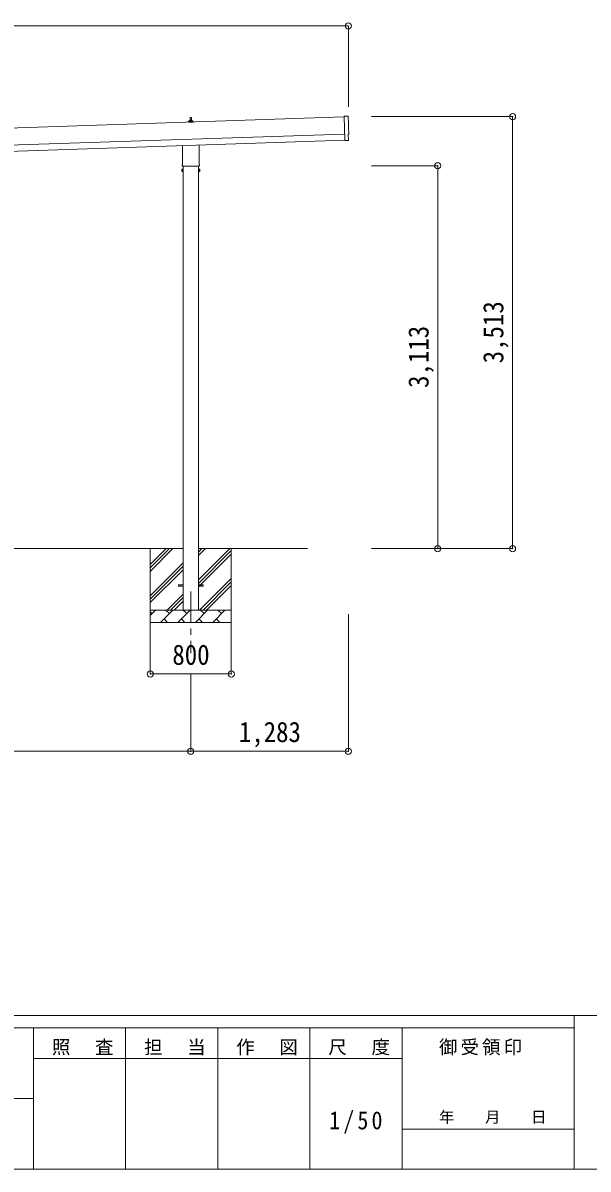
# Model space of a CAD drawing. Units: millimetres at full size, sheet at 1:50; some dimension numbers follow another scale. Extents: x -14053 to 14053, y -9700 to 9700.
# Drawn here: x 4416 to 9016, y -9700 to -379 of the extents above; entities that cross this region are included whole.
import ezdxf
from ezdxf.enums import TextEntityAlignment as Align

# ---------------------------------------------------------------- set-up
doc = ezdxf.new("R2010")
doc.units = ezdxf.units.MM
doc.header["$LTSCALE"] = 50
doc.header["$PDMODE"] = 32
doc.header["$PDSIZE"] = 50
doc.linetypes.add('CHAIN1', pattern=[8, 5, -1, 1, -1])
for name, color, linetype, lineweight in [('0-0_0', 7, 'Continuous', 9), ('0-1_Defpoints', 4, 'Continuous', 9), ('0-6_PARTS1', 6, 'Continuous', 9), ('F-0', 7, 'Continuous', 9)]:
    doc.layers.add(name, color=color, linetype=linetype, lineweight=lineweight)
doc.styles.add('ＭＳ ゴシック', font='')
doc.styles.get('ＭＳ ゴシック').set_extended_font_data('MS Gothic')

msp = doc.modelspace()

# ---------------------------------------------------------------- linework, layer by layer
at = {"layer": '0-0_0'}
for p, q in [((5719.54, -4653.84), (2444.54, -4653.84)), ((5452.04, -4653.84), (5452.04, -5253.84)), ((5452.04, -4838.89), (5637.09, -4653.84)), ((5452.04, -4810.61), (5608.8, -4653.84)), ((5452.04, -4782.33), (5580.52, -4653.84)), ((6732.91, -4653.84), (5844.54, -4653.84)), ((5844.54, -4908.94), (6099.63, -4653.84)), ((5844.54, -4710.95), (5901.64, -4653.84)), ((5844.54, -4682.67), (5873.36, -4653.84)), ((6112.04, -4653.84), (6112.04, -5253.84)), ((5844.54, -4937.23), (6112.04, -4669.73)), ((5844.54, -4965.51), (6112.04, -4698.01)), ((5452.04, -5036.88), (5719.54, -4769.38)), ((5452.04, -5065.17), (5719.54, -4797.67)), ((5452.04, -5093.45), (5719.54, -4825.95)), ((5854.19, -5153.84), (6112.04, -4896)), ((5882.48, -5153.84), (6112.04, -4924.29)), ((5589.63, -5153.84), (5719.54, -5023.94)), ((5910.76, -5153.84), (6112.04, -4952.57)), ((5617.92, -5153.84), (5719.54, -5052.23)), ((5646.2, -5153.84), (5719.54, -5080.51)), ((5452.04, -5153.84), (6112.04, -5153.84)), ((5452.04, -5196.74), (5494.93, -5153.84)), ((5466.38, -5182.4), (5452.04, -5168.06)), ((5536.35, -5253.84), (5636.35, -5153.84)), ((5607.8, -5182.4), (5579.24, -5153.84)), ((5677.77, -5253.84), (5777.77, -5153.84)), ((5749.22, -5182.4), (5720.66, -5153.84)), ((5819.19, -5253.84), (5919.19, -5153.84)), ((5890.64, -5182.4), (5862.09, -5153.84)), ((5960.61, -5253.84), (6060.61, -5153.84)), ((6032.06, -5182.4), (6003.51, -5153.84)), ((6108.75, -5153.84), (6112.04, -5150.56)), ((6112.04, -5253.84), (5452.04, -5253.84)), ((5564.9, -5225.29), (5593.46, -5253.84)), ((5706.32, -5225.29), (5734.88, -5253.84)), ((5847.75, -5225.29), (5876.3, -5253.84)), ((5989.17, -5225.29), (6017.72, -5253.84))]:
    msp.add_line(p, q, dxfattribs=at)
at = {"layer": '0-1_Defpoints'}
for p, q in [((7029.4, -1142.23), (1136.39, -1338.66)), ((5763.79, -1186.75), (5763.79, -1179.04)), ((5800.29, -1186.75), (5763.79, -1186.75)), ((5764.17, -1178.25), (5799.9, -1178.25)), ((5764.55, -1178.06), (5771.27, -1176.43)), ((5771.65, -1176.25), (5792.42, -1176.25)), ((5772.04, -1175.46), (5772.04, -1171.25)), ((5773.04, -1171.25), (5791.04, -1171.25)), ((5776.04, -1171.25), (5776.76, -1147.72)), ((5777.76, -1146.75), (5786.31, -1146.75)), ((5787.31, -1147.72), (5788.04, -1171.25)), ((5792.04, -1175.46), (5792.04, -1171.25)), ((5799.52, -1178.06), (5792.8, -1176.43)), ((5800.29, -1186.75), (5800.29, -1179.04)), ((1141.05, -1478.59), (7034.06, -1282.15)), ((1142.72, -1528.56), (7035.73, -1332.12)), ((5713.74, -1530.74), (5713.74, -1376.19)), ((5850.34, -1371.64), (5850.34, -1530.74)), ((7035.82, -1334.89), (7035.86, -1335.89)), ((7055.48, -1335.24), (7062.38, -1334.64)), ((5708.04, -1569.01), (5708.79, -1567.7)), ((5708.04, -1569.01), (5708.04, -1586.01)), ((5715.04, -1572.6), (5708.79, -1572.6)), ((5715.04, -1582.42), (5708.79, -1582.42)), ((5712.04, -1539.51), (5712.04, -1534.01)), ((5849.97, -1543.01), (5714.1, -1543.01)), ((5719.54, -1543.01), (5719.54, -5153.84)), ((5844.54, -5153.84), (5844.54, -1543.01)), ((5849.04, -1572.6), (5855.28, -1572.6)), ((5849.04, -1582.42), (5855.28, -1582.42)), ((5852.04, -1534.01), (5852.04, -1539.51)), ((5856.04, -1569.01), (5855.28, -1567.7)), ((5856.04, -1569.01), (5856.04, -1586.01)), ((5708.04, -1586.01), (5708.79, -1587.33)), ((5715.04, -1587.33), (5708.79, -1587.33)), ((5717.54, -1586.71), (5715.04, -1586.71)), ((5846.54, -1586.71), (5849.04, -1586.71)), ((5849.04, -1587.33), (5855.28, -1587.33)), ((5856.04, -1586.01), (5855.28, -1587.33)), ((5682.04, -4949.34), (5719.54, -4949.34)), ((5682.04, -4958.34), (5682.04, -4949.34)), ((5682.04, -4958.34), (5719.54, -4958.34)), ((5844.54, -4949.34), (5882.04, -4949.34)), ((5844.54, -4958.34), (5882.04, -4958.34)), ((5882.04, -4958.34), (5882.04, -4949.34))]:
    msp.add_line(p, q, dxfattribs=at)
at = {"layer": '0-1_Defpoints', "color": 7, "linetype": 'CHAIN1'}
msp.add_line((5782.04, -5003.84), (5782.04, -5503.84), dxfattribs=at)
at = {"layer": '0-1_Defpoints'}
for points in [[(7060.84, -1137.74), (7029.23, -1137.14), (7035.82, -1334.89)], [(7065.12, -1331.56), (7063.55, -1284.56), (7064.15, -1284.54)], [(7054.73, -1334.99), (7054.04, -1334.38), (7035.86, -1335.89)], [(5715.04, -1587.33), (5715.04, -1567.7), (5708.79, -1567.7)], [(5715.04, -1586.71), (5715.04, -1568.31), (5717.54, -1568.31)], [(5849.04, -1586.71), (5849.04, -1568.31), (5846.54, -1568.31)], [(5849.04, -1587.33), (5849.04, -1567.7), (5855.28, -1567.7)]]:
    msp.add_lwpolyline(points, dxfattribs=at)
for points in [[(5717.54, -1588.01), (5717.54, -1567.01), (5719.54, -1567.01), (5719.54, -1588.01)], [(5846.54, -1588.01), (5846.54, -1567.01), (5844.54, -1567.01), (5844.54, -1588.01)]]:
    msp.add_lwpolyline(points, close=True, dxfattribs=at)
for centre, radius, start, end in [((5764.79, -1179.04), 1, 103.62699, 180), ((5771.04, -1175.46), 1, 283.62699, 0), ((5776.12, -1171.88), 4.13, 90, 171.17633), ((5773.04, -1172.25), 1, 90, 180), ((5777.76, -1147.75), 1, 90, 178.60509), ((5785.37, -1171.25), 4.83, 133.60282, 180), ((5778.7, -1171.25), 4.83, 0, 46.39718), ((5786.31, -1147.75), 1, 1.39491, 90), ((5787.95, -1171.88), 4.13, 8.82367, 90), ((5791.04, -1172.25), 1, 0, 90), ((5793.04, -1175.46), 1, 180, 256.37301), ((5799.29, -1179.04), 1, 0, 76.37301), ((5712.38, -1570.15), 4.34, 145.61575, 214.38425), ((5712.38, -1584.87), 4.34, 145.61575, 214.38425), ((5724.28, -1577.51), 16.24, 162.41205, 197.58795), ((5716.04, -1534.01), 4, 125.09963, 180), ((5716.04, -1539.51), 4, 180, 194.47751), ((5716.04, -1539.51), 4, 194.47751, 241.04498), ((5848.04, -1539.51), 4, 298.95502, 345.52249), ((5848.04, -1534.01), 4, 0, 54.90037), ((5848.04, -1539.51), 4, 345.52249, 0), ((5839.79, -1577.51), 16.24, 342.41205, 17.58795), ((5851.69, -1570.15), 4.34, 325.61575, 34.38425), ((5851.69, -1584.87), 4.34, 325.61575, 34.38425)]:
    msp.add_arc(centre, radius, start, end, dxfattribs=at)
for centre, major_axis, ratio, start_param, end_param in [((7060.78, -1140.74), (3, 0.1), 0.99863, 6.2683889, 7.8016218), ((11826.34, -1052.36), (-4760.73, -158.69), 0.99863, 6.2683889, 6.2976778), ((7064.01, -1280.14), (4.4, 0.15), 0.99863, 4.712389, 6.2976778), ((7055.39, -1334.24), (0.75, -0.666), 0.9974, 4.712389, 5.5252311), ((7062.12, -1331.65), (2.25, -2), 0.9974, 5.5252311, 7.0411395)]:
    msp.add_ellipse(centre, major_axis=major_axis, ratio=ratio, start_param=start_param, end_param=end_param, dxfattribs=at)
at = {"layer": '0-6_PARTS1'}
for p, q in [((1105.04, -403.62), (7065.04, -403.62)), ((7065.04, -403.62), (7065.04, -1060.25)), ((8400.95, -1140.83), (7253.71, -1140.83)), ((8400.95, -4653.84), (8400.95, -1140.83)), ((7792.21, -1540.81), (7253.71, -1540.81)), ((7792.21, -4653.84), (7792.21, -1540.81)), ((7792.21, -4653.84), (7253.71, -4653.84)), ((8400.95, -4653.84), (7253.71, -4653.84)), ((7065.04, -6301.68), (7065.04, -5187.08)), ((5452.04, -5673.63), (5452.04, -5253.84)), ((6112.04, -5673.63), (6112.04, -5253.84)), ((5452.04, -5673.63), (6112.04, -5673.63)), ((5782.04, -6301.68), (5782.04, -5673.63)), ((2382.04, -6301.68), (5782.04, -6301.68)), ((5782.04, -6301.68), (7065.04, -6301.68))]:
    msp.add_line(p, q, dxfattribs=at)
for p in [(7065.04, -403.62), (8400.95, -1140.83), (7792.21, -1540.81), (7792.21, -4653.84), (8400.95, -4653.84), (5452.04, -5673.63), (6112.04, -5673.63), (5782.04, -6301.68), (7065.04, -6301.68)]:
    msp.add_point(p, dxfattribs=at)
at = {"layer": 'F-0', "color": 5, "lineweight": 5}
for p, q in [((-14053.43, -8450), (13346.57, -8450)), ((8901.98, -8450), (8901.98, -9700)), ((-14053.43, -8550), (8901.98, -8550)), ((4501.97, -8550), (4501.97, -9700)), ((5251.97, -8550), (5251.97, -9700)), ((6001.97, -8550), (6001.97, -9700)), ((6751.97, -8550), (6751.97, -9700)), ((7501.97, -8550), (7501.97, -9700)), ((4501.97, -8800), (7501.97, -8800)), ((-5748.03, -9125), (4501.97, -9125)), ((7501.97, -9375), (8901.98, -9375)), ((-14053.43, -9700), (13346.57, -9700))]:
    msp.add_line(p, q, dxfattribs=at)

# ---------------------------------------------------------------- texts
at = {"layer": '0-6_PARTS1', "color": 7, "style": 'ＭＳ ゴシック', "width": 0.9}
for s, p in [('3,513', (8375.95, -3147.34)), ('3,113', (7767.21, -3347.33))]:
    msp.add_text(s, height=165, rotation=90, dxfattribs=at).set_placement(p, align=Align.BOTTOM_LEFT)
for s, p in [('800', (5632.04, -5648.63)), ('1,283', (6173.54, -6276.68))]:
    msp.add_text(s, height=165, dxfattribs=at).set_placement(p, align=Align.BOTTOM_LEFT)
at = {"layer": 'F-0', "style": 'ＭＳ ゴシック'}
msp.add_text('年\u3000\u3000月\u3000\u3000日', height=91.64, dxfattribs=at).set_placement((7801.98, -9350), align=Align.BOTTOM_LEFT)
at = {"layer": 'F-0', "attachment_point": 7, "style": 'ＭＳ ゴシック'}
for s, insert, char_height in [('\\T1.17;照\u3000査', (4651.98, -8775), 110), ('\\T1.17;担\u3000当', (5401.98, -8775), 110), ('\\T1.17;作\u3000図', (6151.97, -8775), 110), ('\\T1.17;尺\u3000度', (6901.98, -8775), 110), ('\\T1.17;御受領印', (7801.97, -8775), 110), ('\\T1.28;\\W0.9;1/50', (6908.22, -9412.5), 146.6)]:
    msp.add_mtext(s, dxfattribs=dict(at, insert=insert, char_height=char_height))

doc.saveas('drawing.dxf')
